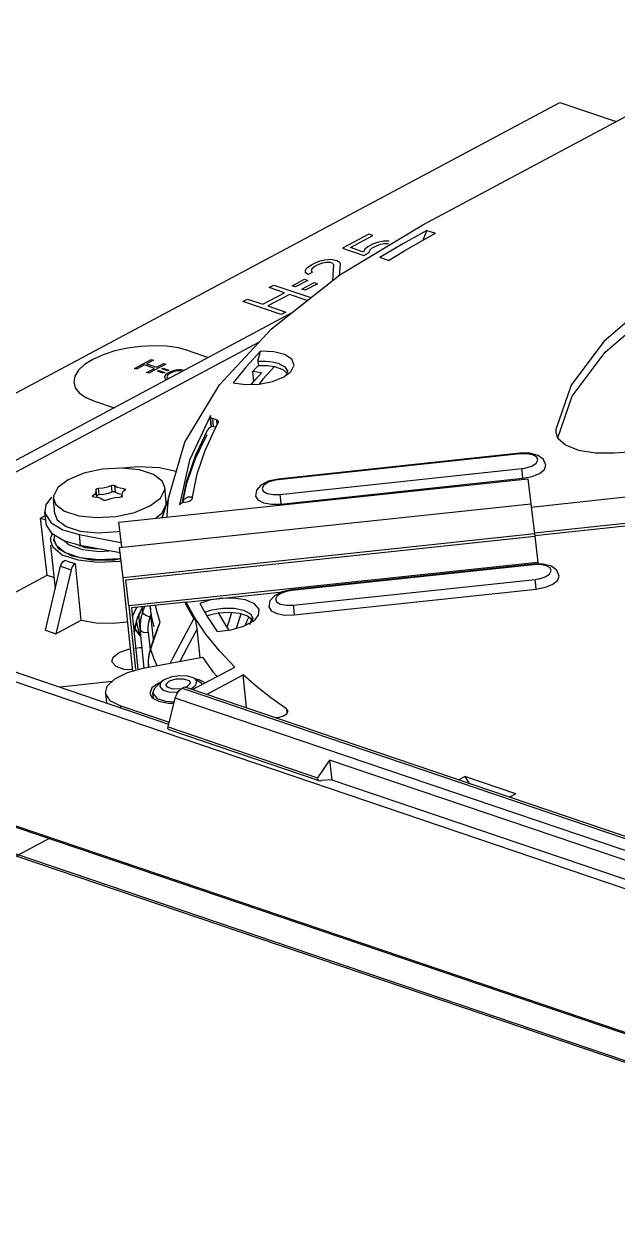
# Model space of a CAD drawing. Header units: millimetres. Extents: x 0 to 594, y 0 to 420.
# Drawn here: x 485.57 to 497.77, y 259.2 to 283.72 of the extents above; entities that cross this region are included whole.
import ezdxf

# ---------------------------------------------------------------- set-up
doc = ezdxf.new("R2010")
doc.units = ezdxf.units.MM
doc.header["$LTSCALE"] = 32.67
doc.layers.add('ASSEM_MEM', color=7, linetype='CONTINUOUS')

msp = doc.modelspace()

# ---------------------------------------------------------------- linework, layer by layer
at = {"layer": 'ASSEM_MEM', "color": 7, "linetype": 'CONTINUOUS'}
for p, q in [((506.962, 259.883), (406.4, 293.998)), ((506.997, 259.901), (406.434, 294.016)), ((507.187, 259.256), (406.625, 293.371)), ((507.236, 259.203), (406.673, 293.318)), ((493.773, 279.584), (506.49, 286.381)), ((483.544, 275.13), (496.587, 282.102)), ((496.587, 282.102), (497.747, 281.708)), ((493.853, 279.47), (494.031, 279.41)), ((492.661, 279.391), (492.122, 279.102)), ((492.285, 279.116), (492.745, 279.362)), ((492.745, 279.362), (492.661, 279.391)), ((492.836, 279.221), (492.74, 279.184)), ((492.965, 279.246), (492.836, 279.221)), ((493.08, 279.249), (492.965, 279.246)), ((492.122, 279.102), (492.557, 278.954)), ((492.552, 279.025), (492.285, 279.116)), ((492.582, 279.085), (492.552, 279.025)), ((492.557, 278.954), (492.668, 279.014)), ((492.644, 279.133), (492.582, 279.085)), ((492.74, 279.184), (492.644, 279.133)), ((492.668, 279.014), (492.681, 279.065)), ((492.681, 279.065), (492.728, 279.104)), ((492.728, 279.104), (492.823, 279.155)), ((492.823, 279.155), (492.903, 279.184)), ((492.903, 279.184), (492.985, 279.198)), ((492.985, 279.198), (493.067, 279.198)), ((491.392, 278.697), (491.486, 278.763)), ((491.486, 278.763), (491.55, 278.796)), ((491.554, 278.726), (491.491, 278.678)), ((491.55, 278.796), (491.662, 278.842)), ((491.618, 278.76), (491.554, 278.726)), ((491.714, 278.796), (491.618, 278.76)), ((491.662, 278.842), (491.759, 278.864)), ((491.795, 278.81), (491.714, 278.796)), ((491.759, 278.864), (491.889, 278.876)), ((491.877, 278.81), (491.795, 278.81)), ((491.91, 278.799), (491.877, 278.81)), ((491.889, 278.876), (491.972, 278.861)), ((491.946, 278.759), (491.91, 278.799)), ((491.923, 278.441), (491.946, 278.759)), ((491.972, 278.861), (492.006, 278.85)), ((492.006, 278.85), (492.057, 278.819)), ((492.075, 278.785), (492.055, 278.544)), ((492.057, 278.819), (492.075, 278.785)), ((493.07, 278.852), (492.89, 278.913)), ((491.362, 278.652), (491.392, 278.697)), ((491.365, 278.595), (491.362, 278.652)), ((491.416, 278.564), (491.365, 278.595)), ((491.496, 278.607), (491.416, 278.564)), ((491.491, 278.678), (491.477, 278.641)), ((491.477, 278.641), (491.496, 278.607)), ((490.613, 278.296), (490.708, 278.347)), ((490.931, 278.188), (490.613, 278.296)), ((490.708, 278.347), (491.473, 278.087)), ((491.086, 278.329), (491.34, 278.465)), ((491.153, 278.307), (491.086, 278.329)), ((491.407, 278.442), (491.153, 278.307)), ((491.287, 278.261), (491.541, 278.397)), ((491.354, 278.239), (491.287, 278.261)), ((491.34, 278.465), (491.407, 278.442)), ((491.608, 278.374), (491.354, 278.239)), ((491.541, 278.397), (491.608, 278.374)), ((490.073, 278.007), (490.168, 278.058)), ((490.86, 277.74), (490.073, 278.007)), ((490.168, 278.058), (490.486, 277.95)), ((490.486, 277.95), (490.931, 278.188)), ((491.031, 278.154), (490.587, 277.916)), ((491.399, 278.029), (491.031, 278.154)), ((491.066, 277.767), (483.204, 273.565)), ((490.587, 277.916), (490.955, 277.791)), ((490.955, 277.791), (490.86, 277.74)), ((483.481, 273.471), (490.405, 277.171)), ((487.845, 276.634), (488.191, 276.819)), ((488.236, 276.804), (488.096, 276.729)), ((488.191, 276.819), (488.236, 276.804)), ((488.965, 276.997), (489.369, 276.86)), ((490.437, 276.985), (490.143, 276.664)), ((490.385, 276.782), (490.437, 276.985)), ((490.385, 276.782), (490.395, 276.692)), ((490.679, 276.77), (490.802, 276.74)), ((487.89, 276.618), (487.845, 276.634)), ((488.052, 276.705), (487.89, 276.618)), ((488.26, 276.634), (488.052, 276.705)), ((488.096, 276.729), (488.305, 276.658)), ((488.098, 276.548), (488.26, 276.634)), ((488.143, 276.533), (488.098, 276.548)), ((488.489, 276.718), (488.143, 276.533)), ((488.305, 276.658), (488.445, 276.733)), ((488.32, 276.575), (488.35, 276.591)), ((488.44, 276.535), (488.32, 276.575)), ((488.35, 276.591), (488.469, 276.551)), ((488.409, 276.623), (488.438, 276.638)), ((488.528, 276.582), (488.409, 276.623)), ((488.438, 276.638), (488.557, 276.598)), ((488.469, 276.551), (488.44, 276.535)), ((488.445, 276.733), (488.489, 276.718)), ((488.521, 276.527), (488.492, 276.504)), ((488.588, 276.562), (488.521, 276.527)), ((488.557, 276.598), (488.528, 276.582)), ((488.566, 276.518), (488.529, 276.492)), ((488.617, 276.545), (488.566, 276.518)), ((488.632, 276.579), (488.588, 276.562)), ((488.669, 276.567), (488.617, 276.545)), ((488.661, 276.589), (488.632, 276.579)), ((488.706, 276.599), (488.661, 276.589)), ((488.743, 276.58), (488.669, 276.567)), ((488.75, 276.603), (488.706, 276.599)), ((488.78, 276.58), (488.743, 276.58)), ((488.81, 276.603), (488.75, 276.603)), ((488.825, 276.572), (488.78, 276.58)), ((488.862, 276.591), (488.81, 276.603)), ((490.143, 276.664), (489.874, 276.339)), ((490.456, 276.541), (490.281, 276.569)), ((490.302, 276.366), (490.281, 276.569)), ((490.728, 276.673), (490.898, 276.612)), ((490.802, 276.74), (490.94, 276.664)), ((490.898, 276.612), (490.977, 276.535)), ((490.915, 276.458), (491.048, 276.553)), ((490.94, 276.664), (490.991, 276.573)), ((490.991, 276.573), (490.96, 276.49)), ((488.477, 276.49), (488.463, 276.469)), ((488.463, 276.469), (488.463, 276.45)), ((488.463, 276.45), (488.478, 276.425)), ((488.492, 276.504), (488.477, 276.49)), ((488.478, 276.425), (488.515, 276.406)), ((488.529, 276.492), (488.515, 276.458)), ((488.515, 276.458), (488.522, 276.443)), ((488.522, 276.443), (488.552, 276.426)), ((488.88, 275.113), (489.592, 276.294)), ((489.874, 276.339), (490.126, 276.302)), ((490.126, 276.302), (490.408, 276.311)), ((487.024, 275.96), (487.429, 275.823)), ((489.41, 275.663), (488.979, 274.745)), ((489.426, 275.438), (489.405, 275.643)), ((489.433, 275.439), (489.41, 275.663)), ((489.45, 275.603), (489.426, 275.614)), ((489.53, 275.576), (489.45, 275.603)), ((489.45, 275.603), (489.467, 275.442)), ((489.56, 275.56), (489.53, 275.576)), ((489.53, 275.576), (489.541, 275.463)), ((489.57, 275.516), (489.575, 275.535)), ((489.105, 274.854), (489.355, 275.378)), ((489.298, 274.946), (489.522, 275.427)), ((489.377, 275.406), (489.355, 275.378)), ((489.438, 275.436), (489.377, 275.406)), ((489.522, 275.427), (489.438, 275.436)), ((496.504, 275.374), (496.503, 275.315)), ((496.503, 275.315), (496.541, 275.206)), ((488.541, 273.937), (488.88, 275.113)), ((496.541, 275.206), (496.702, 275.059)), ((497.707, 274.896), (500.04, 275.06)), ((495.769, 274.888), (490.798, 274.358)), ((495.771, 274.874), (490.8, 274.344)), ((495.771, 274.874), (495.769, 274.888)), ((488.979, 274.745), (488.776, 273.831)), ((490.836, 274.042), (495.808, 274.573)), ((495.888, 274.586), (496.012, 274.625)), ((496.012, 274.625), (496.102, 274.683)), ((486.804, 274.476), (486.487, 274.345)), ((487.527, 273.468), (495.929, 274.365)), ((490.72, 274.331), (490.595, 274.291)), ((490.746, 274.336), (490.72, 274.331)), ((490.798, 274.358), (490.8, 274.344)), ((490.858, 273.844), (495.829, 274.374)), ((495.829, 274.374), (495.821, 274.45)), ((495.829, 274.374), (496.017, 274.411)), ((495.929, 274.365), (495.991, 273.851)), ((496, 273.783), (501.555, 274.38)), ((487.062, 274.115), (487.055, 274.137)), ((487.055, 274.137), (487.069, 274.003)), ((487.061, 274.098), (487.062, 274.115)), ((487.076, 273.98), (487.062, 274.115)), ((487.08, 274.163), (487.111, 274.168)), ((487.111, 274.168), (487.203, 274.176)), ((487.125, 274.033), (487.111, 274.168)), ((487.381, 274.089), (487.305, 274.06)), ((487.367, 274.224), (487.381, 274.089)), ((487.409, 274.097), (487.381, 274.089)), ((487.44, 274.097), (487.409, 274.097)), ((487.46, 274.088), (487.44, 274.097)), ((487.46, 274.088), (487.446, 274.223)), ((487.505, 274.06), (487.46, 274.088)), ((487.554, 274.174), (487.631, 274.163)), ((487.631, 274.163), (487.635, 274.129)), ((488.379, 273.968), (488.468, 274.144)), ((488.501, 273.879), (488.468, 274.193)), ((488.468, 274.144), (488.468, 274.193)), ((490.357, 274.13), (490.334, 274.007)), ((490.505, 274.234), (490.469, 274.17)), ((490.595, 274.291), (490.505, 274.234)), ((490.574, 274.064), (490.697, 274.04)), ((486.029, 273.828), (486.007, 273.682)), ((486.142, 273.984), (486.029, 273.828)), ((486.181, 274.005), (486.181, 273.956)), ((486.213, 273.642), (486.181, 273.956)), ((486.993, 273.992), (486.984, 274.003)), ((487.018, 273.986), (486.993, 273.992)), ((486.997, 273.995), (486.995, 274.018)), ((487.095, 273.975), (487.018, 273.986)), ((487.216, 274.041), (487.125, 274.033)), ((487.305, 274.06), (487.216, 274.041)), ((487.538, 273.981), (487.446, 273.973)), ((487.568, 274.039), (487.505, 274.06)), ((487.569, 273.986), (487.538, 273.981)), ((487.54, 272.949), (495.992, 273.851)), ((487.59, 274.011), (487.587, 274.034)), ((487.587, 274.034), (487.594, 274.012)), ((487.594, 274.012), (487.597, 273.987)), ((488.162, 273.804), (488.379, 273.968)), ((488.419, 273.563), (488.533, 273.918)), ((488.42, 273.564), (488.531, 273.909)), ((488.541, 273.937), (488.52, 273.732)), ((488.871, 273.947), (488.831, 273.882)), ((488.945, 273.985), (488.871, 273.947)), ((488.88, 273.882), (488.955, 273.895)), ((489.041, 273.986), (488.945, 273.985)), ((488.955, 273.895), (489.013, 273.923)), ((489.013, 273.923), (489.037, 273.956)), ((489.037, 273.956), (489.041, 273.986)), ((490.665, 273.84), (490.858, 273.844)), ((490.697, 274.04), (490.836, 274.042)), ((495.992, 273.851), (496.067, 273.228)), ((501.62, 273.843), (496.064, 273.246)), ((485.917, 273.553), (486.015, 273.605)), ((486.007, 273.682), (486.016, 273.633)), ((486.03, 273.458), (486.007, 273.682)), ((486.016, 273.633), (486.135, 273.456)), ((486.213, 273.642), (486.262, 273.522)), ((486.701, 273.603), (487.068, 273.566)), ((487.068, 273.566), (487.465, 273.59)), ((487.465, 273.59), (487.845, 273.673)), ((487.845, 273.673), (488.162, 273.804)), ((488.271, 273.548), (488.411, 273.654)), ((488.52, 273.732), (488.513, 273.573)), ((501.625, 273.789), (496.071, 273.192)), ((485.917, 273.553), (486.024, 273.516)), ((486.054, 272.381), (485.917, 273.553)), ((486.04, 273.409), (486.03, 273.458)), ((486.158, 273.232), (486.04, 273.409)), ((486.135, 273.456), (486.375, 273.313)), ((486.262, 273.522), (486.443, 273.383)), ((486.443, 273.383), (486.734, 273.289)), ((487.589, 272.955), (487.527, 273.468)), ((486.122, 273.155), (486.12, 273.089)), ((486.12, 273.089), (486.168, 272.963)), ((486.163, 273.229), (486.122, 273.155)), ((486.398, 273.089), (486.158, 273.232)), ((486.206, 273.204), (486.192, 273.119)), ((486.192, 273.119), (486.237, 273.001)), ((486.194, 273.097), (486.192, 273.119)), ((486.293, 272.917), (486.194, 273.096)), ((486.375, 273.313), (486.708, 273.217)), ((486.731, 272.993), (486.398, 273.089)), ((486.41, 273.085), (486.509, 273.003)), ((486.708, 273.217), (487.57, 273.054)), ((486.708, 273.217), (486.731, 272.993)), ((486.734, 273.289), (487.1, 273.252)), ((487.1, 273.252), (487.497, 273.276)), ((487.497, 273.276), (487.546, 273.287)), ((496.067, 273.228), (487.615, 272.326)), ((487.67, 272.286), (496.072, 273.183)), ((496.067, 273.228), (496.072, 273.183)), ((496.071, 273.192), (496.07, 273.192)), ((496.072, 273.183), (496.137, 272.645)), ((486.222, 272.104), (486.129, 272.999)), ((486.168, 272.963), (486.364, 272.803)), ((486.237, 273.001), (486.422, 272.85)), ((486.564, 272.769), (486.293, 272.917)), ((486.422, 272.85), (486.727, 272.747)), ((486.509, 273.003), (486.782, 272.91)), ((487.032, 272.922), (486.706, 272.987)), ((487.552, 272.838), (486.731, 272.993)), ((486.771, 272.974), (486.841, 272.95)), ((486.782, 272.91), (487.13, 272.871)), ((486.841, 272.95), (487.091, 272.922)), ((487.13, 272.871), (487.323, 272.881)), ((487.615, 272.326), (487.54, 272.949)), ((486.364, 272.803), (486.687, 272.694)), ((486.42, 272.691), (486.486, 272.664)), ((486.964, 272.69), (486.564, 272.769)), ((486.755, 271.453), (486.634, 272.62)), ((486.687, 272.694), (487.097, 272.648)), ((486.727, 272.747), (487.113, 272.704)), ((487.432, 272.692), (486.964, 272.69)), ((487.097, 272.648), (487.546, 272.672)), ((487.113, 272.704), (487.536, 272.726)), ((487.564, 272.715), (487.432, 272.692)), ((487.536, 272.726), (487.563, 272.732)), ((487.546, 272.672), (487.569, 272.676)), ((496.137, 272.645), (487.734, 271.749)), ((496.044, 272.61), (491.072, 272.08)), ((496.046, 272.596), (491.074, 272.065)), ((496.247, 272.609), (496.044, 272.61)), ((496.046, 272.596), (496.044, 272.61)), ((496.137, 272.645), (496.139, 272.62)), ((483.515, 271.024), (486.054, 272.381)), ((486.021, 271.248), (486.33, 272.564)), ((486.054, 272.381), (486.198, 272.333)), ((486.544, 272.492), (486.235, 271.175)), ((486.33, 272.564), (486.544, 272.492)), ((486.563, 272.543), (486.544, 272.492)), ((496.162, 272.308), (496.287, 272.347)), ((496.287, 272.347), (496.376, 272.404)), ((487.814, 270.411), (487.615, 272.326)), ((487.734, 271.749), (487.67, 272.286)), ((491.11, 271.764), (496.082, 272.295)), ((496.104, 272.096), (496.291, 272.133)), ((488.909, 271.829), (489.604, 271.903)), ((489.604, 271.903), (490.893, 272.04)), ((490.779, 271.956), (490.744, 271.892)), ((490.869, 272.013), (490.779, 271.956)), ((490.994, 272.053), (490.869, 272.013)), ((491.02, 272.058), (490.994, 272.053)), ((491.072, 272.08), (491.074, 272.065)), ((491.132, 271.565), (496.104, 272.096)), ((487.734, 271.749), (487.869, 270.452)), ((488.909, 271.829), (487.789, 271.709)), ((487.789, 271.709), (487.918, 270.457)), ((487.807, 271.53), (487.897, 271.721)), ((488.021, 271.734), (487.895, 271.467)), ((488.011, 271.619), (487.978, 271.499)), ((488.004, 271.699), (488.011, 271.619)), ((488.052, 271.738), (488.011, 271.619)), ((488.168, 271.751), (488.187, 271.568)), ((488.919, 271.759), (488.888, 271.827)), ((489.07, 271.49), (488.919, 271.759)), ((489.188, 271.802), (489.356, 271.511)), ((489.294, 271.619), (489.437, 271.67)), ((489.437, 271.67), (489.667, 271.706)), ((489.75, 271.303), (489.849, 271.616)), ((490.397, 271.559), (490.407, 271.683)), ((490.631, 271.852), (490.609, 271.729)), ((490.849, 271.786), (490.971, 271.762)), ((490.971, 271.762), (491.11, 271.764)), ((488.555, 269.314), (482.27, 271.446)), ((486.235, 271.175), (486.755, 271.453)), ((487.4, 271.394), (487.698, 271.422)), ((487.895, 271.467), (487.841, 271.203)), ((487.956, 271.131), (487.89, 271.443)), ((487.895, 271.468), (487.892, 271.458)), ((487.978, 271.499), (487.964, 271.377)), ((487.964, 271.377), (487.967, 271.255)), ((488.169, 271.516), (488.187, 271.568)), ((488.37, 271.414), (488.176, 270.859)), ((488.24, 271.058), (488.187, 271.568)), ((488.249, 271.317), (488.229, 271.4)), ((488.37, 271.414), (488.338, 271.338)), ((489.356, 271.511), (489.55, 271.226)), ((489.57, 271.605), (489.716, 271.353)), ((489.943, 271.289), (490.043, 271.589)), ((490.129, 271.369), (490.121, 271.348)), ((490.173, 271.545), (490.27, 271.463)), ((490.265, 271.505), (490.212, 271.363)), ((490.28, 271.498), (490.249, 271.416)), ((490.337, 271.478), (490.397, 271.559)), ((490.94, 271.561), (491.132, 271.565)), ((502.487, 264.387), (482.039, 271.323)), ((486.021, 271.248), (486.235, 271.175)), ((487.856, 271.275), (487.956, 271.131)), ((488.048, 270.471), (487.965, 271.276)), ((488.055, 271.206), (488.132, 271.207)), ((488.132, 271.207), (488.169, 270.848)), ((488.176, 270.875), (488.338, 271.338)), ((489.194, 270.69), (489.133, 271.277)), ((489.55, 271.226), (489.832, 271.258)), ((489.716, 271.353), (489.785, 271.252)), ((489.832, 271.258), (490.089, 271.331)), ((487.856, 270.88), (487.958, 270.894)), ((487.958, 270.894), (488.005, 270.892)), ((488.176, 270.875), (488.143, 270.751)), ((488.176, 270.875), (488.176, 270.859)), ((488.023, 270.468), (489.246, 270.695)), ((488.144, 270.739), (488.129, 270.617)), ((488.176, 270.859), (488.144, 270.739)), ((488.176, 270.859), (488.247, 270.661)), ((488.247, 270.661), (488.306, 270.521)), ((489.909, 270.491), (489.594, 270.825)), ((487.636, 270.445), (487.469, 270.502)), ((487.804, 270.435), (487.636, 270.445)), ((488.129, 270.617), (488.133, 270.495)), ((488.133, 270.495), (488.131, 270.501)), ((489.042, 270.028), (489.909, 270.491)), ((487.388, 270.197), (486.321, 270.082)), ((488.332, 270.157), (488.206, 270.062)), ((488.404, 270.192), (488.284, 270.078)), ((488.391, 270.18), (488.332, 270.157)), ((488.471, 270.239), (488.404, 270.192)), ((488.498, 270.119), (488.5, 270.14)), ((488.5, 270.14), (488.568, 270.206)), ((488.993, 270.151), (488.925, 270.085)), ((489.072, 270.261), (488.946, 270.305)), ((488.967, 270.215), (488.995, 270.172)), ((488.995, 270.172), (488.993, 270.151)), ((489.072, 270.261), (489.213, 270.174)), ((489.127, 270.199), (489.072, 270.261)), ((489.176, 270.233), (489.09, 270.25)), ((489.3, 270.165), (489.176, 270.233)), ((489.246, 270.137), (489.213, 270.174)), ((489.328, 269.931), (490.078, 270.332)), ((490.148, 269.659), (490.078, 270.332)), ((487.254, 269.961), (487.276, 269.748)), ((488.206, 270.062), (488.164, 269.949)), ((488.164, 269.949), (488.212, 269.862)), ((488.255, 270.044), (488.228, 269.96)), ((488.237, 269.848), (488.228, 269.96)), ((488.228, 269.96), (488.232, 269.939)), ((488.232, 269.939), (488.314, 269.849)), ((488.284, 270.078), (488.255, 270.044)), ((488.425, 270.027), (488.548, 269.986)), ((488.548, 269.986), (488.71, 269.976)), ((488.789, 270.042), (488.637, 270.039)), ((488.71, 269.976), (488.75, 269.981)), ((488.828, 270.055), (488.88, 270.083)), ((488.828, 270.055), (502.413, 265.447)), ((488.88, 270.083), (502.465, 265.475)), ((488.925, 270.085), (488.899, 270.077)), ((488.567, 269.35), (487.556, 269.693)), ((487.556, 269.693), (487.56, 269.652)), ((488.212, 269.862), (488.345, 269.789)), ((488.314, 269.849), (488.484, 269.791)), ((488.345, 269.789), (488.542, 269.75)), ((488.484, 269.791), (488.668, 269.78)), ((488.537, 269.26), (488.687, 269.855)), ((488.542, 269.75), (488.661, 269.751)), ((502.272, 265.246), (488.687, 269.855)), ((491.003, 269.585), (490.97, 269.632)), ((490.97, 269.632), (490.981, 269.534)), ((488.537, 269.26), (491.611, 268.217)), ((488.554, 269.207), (491.638, 268.161)), ((491.858, 268.58), (491.611, 268.217)), ((499.008, 266.155), (491.858, 268.58)), ((491.858, 268.58), (491.9, 268.177)), ((494.508, 268.174), (494.637, 268.242)), ((495.681, 267.888), (494.637, 268.242)), ((494.637, 268.242), (494.723, 268.101)), ((491.9, 268.177), (491.68, 268.157)), ((491.9, 268.177), (499.05, 265.751)), ((495.681, 267.888), (495.552, 267.82)), ((486.125, 266.982), (484.873, 266.312))]:
    msp.add_line(p, q, dxfattribs=at)
for points in [[(509.166, 281.08), (507.116, 280.925), (505.092, 280.612), (503.16, 280.151), (501.38, 279.557), (499.81, 278.85), (498.501, 278.051), (497.493, 277.187), (496.821, 276.285), (496.504, 275.374)], [(496.545, 275.202), (496.844, 276.061), (497.517, 276.963), (498.524, 277.827), (499.833, 278.625), (501.403, 279.333), (503.183, 279.927), (505.115, 280.387), (507.139, 280.7), (509.189, 280.856)], [(489.592, 276.294), (490.661, 277.449), (492.067, 278.554), (493.773, 279.584)], [(493.853, 279.47), (493.36, 279.194), (492.89, 278.913)], [(493.07, 278.852), (493.38, 279.041), (493.701, 279.227), (494.031, 279.41)], [(488.965, 276.997), (488.752, 277.053), (488.51, 277.087), (488.249, 277.098), (487.973, 277.085), (487.702, 277.049), (487.443, 276.991), (487.205, 276.914), (486.993, 276.818), (486.824, 276.711), (486.699, 276.595), (486.624, 276.474), (486.601, 276.352), (486.631, 276.236), (486.714, 276.13), (486.846, 276.037), (487.024, 275.96)], [(490.385, 276.782), (490.538, 276.784), (490.679, 276.77)], [(490.933, 276.915), (490.709, 276.972), (490.437, 276.985)], [(491.127, 276.702), (491.079, 276.821), (490.933, 276.915)], [(490.251, 276.306), (490.34, 276.411), (490.456, 276.541)], [(490.281, 276.569), (490.337, 276.63), (490.395, 276.692)], [(490.395, 276.692), (490.571, 276.693), (490.728, 276.673)], [(490.728, 276.673), (490.488, 276.409), (490.407, 276.311)], [(491.048, 276.553), (491.069, 276.575), (491.127, 276.702)], [(490.408, 276.311), (490.684, 276.366), (490.915, 276.458)], [(489.405, 275.643), (489.405, 275.646), (489.41, 275.663)], [(489.426, 275.614), (489.41, 275.629), (489.405, 275.643)], [(489.575, 275.535), (489.574, 275.539), (489.56, 275.56)], [(489.522, 275.427), (489.538, 275.457), (489.554, 275.486), (489.57, 275.516)], [(488.842, 273.89), (488.93, 274.294), (489.102, 274.783), (489.338, 275.273)], [(496.702, 275.059), (496.971, 274.952), (497.32, 274.896), (497.707, 274.896)], [(488.832, 273.892), (488.924, 274.322), (489.105, 274.854)], [(489.041, 273.986), (489.137, 274.465), (489.298, 274.946)], [(496.3, 274.64), (496.252, 274.757), (496.14, 274.842), (495.972, 274.888), (495.769, 274.888)], [(496.033, 274.853), (495.91, 274.876), (495.771, 274.874)], [(496.102, 274.683), (496.137, 274.747), (496.113, 274.807), (496.033, 274.853)], [(488.468, 274.193), (488.419, 274.313), (488.239, 274.452), (487.948, 274.546), (487.581, 274.583), (487.184, 274.559), (486.804, 274.476)], [(488.706, 274.51), (488.363, 274.586), (487.915, 274.609), (487.604, 274.581)], [(495.808, 274.573), (495.835, 274.577), (495.862, 274.581), (495.888, 274.586)], [(495.821, 274.45), (495.813, 274.523), (495.808, 274.573)], [(496.017, 274.411), (496.173, 274.474), (496.272, 274.555), (496.3, 274.64)], [(486.487, 274.345), (486.271, 274.181), (486.181, 274.005)], [(490.798, 274.358), (490.598, 274.314), (490.447, 274.235), (490.357, 274.13)], [(490.8, 274.344), (490.773, 274.34), (490.746, 274.336)], [(486.995, 274.018), (487.041, 274.057), (487.061, 274.098)], [(487.055, 274.137), (487.058, 274.151), (487.08, 274.163)], [(487.203, 274.176), (487.291, 274.195), (487.367, 274.224)], [(487.367, 274.224), (487.395, 274.232), (487.426, 274.231), (487.446, 274.223)], [(487.446, 274.223), (487.491, 274.194), (487.554, 274.174)], [(487.654, 274.131), (487.608, 274.092), (487.588, 274.051), (487.587, 274.034)], [(487.631, 274.163), (487.656, 274.157), (487.665, 274.146)], [(487.665, 274.146), (487.665, 274.145), (487.654, 274.131)], [(490.469, 274.17), (490.494, 274.11), (490.574, 274.064)], [(486.181, 273.956), (486.23, 273.836), (486.41, 273.697), (486.701, 273.603)], [(486.984, 274.003), (486.984, 274.005), (486.995, 274.018)], [(487.125, 274.033), (487.094, 274.028), (487.072, 274.016)], [(487.203, 273.926), (487.158, 273.955), (487.095, 273.975)], [(487.282, 273.925), (487.254, 273.917), (487.223, 273.918), (487.203, 273.926)], [(487.446, 273.973), (487.358, 273.954), (487.282, 273.925)], [(487.594, 274.012), (487.591, 273.998), (487.569, 273.986)], [(488.411, 273.654), (488.501, 273.831), (488.501, 273.879)], [(488.776, 273.831), (488.785, 273.848), (488.808, 273.864)], [(488.808, 273.864), (488.842, 273.876), (488.88, 273.882)], [(490.334, 274.007), (490.382, 273.927), (490.498, 273.869), (490.665, 273.84)], [(490.836, 274.042), (490.842, 273.992), (490.85, 273.919), (490.858, 273.844)], [(486.33, 272.564), (486.349, 272.616), (486.378, 272.659), (486.42, 272.692)], [(486.486, 272.664), (486.558, 272.64), (486.634, 272.618)], [(486.634, 272.62), (486.593, 272.587), (486.563, 272.543)], [(496.307, 272.574), (496.185, 272.598), (496.046, 272.596)], [(496.575, 272.362), (496.526, 272.479), (496.414, 272.564), (496.247, 272.609)], [(496.291, 272.133), (496.447, 272.196), (496.546, 272.277), (496.575, 272.362)], [(496.376, 272.404), (496.412, 272.469), (496.387, 272.529), (496.307, 272.574)], [(496.082, 272.295), (496.109, 272.298), (496.136, 272.303), (496.162, 272.308)], [(496.104, 272.096), (496.096, 272.172), (496.088, 272.245), (496.082, 272.295)], [(489.604, 271.903), (489.387, 271.865), (489.188, 271.802)], [(490.407, 271.683), (490.314, 271.792), (490.132, 271.871), (489.884, 271.909), (489.604, 271.903)], [(491.072, 272.08), (490.873, 272.036), (490.722, 271.957), (490.631, 271.852)], [(490.744, 271.892), (490.768, 271.831), (490.849, 271.786)], [(491.074, 272.065), (491.047, 272.062), (491.02, 272.058)], [(488.019, 271.734), (487.994, 271.692), (487.971, 271.649), (487.95, 271.605), (487.93, 271.561), (487.912, 271.516), (487.895, 271.468)], [(488.169, 271.516), (488.096, 271.543), (488.038, 271.579), (488.011, 271.619)], [(488.229, 271.4), (488.205, 271.517), (488.184, 271.634), (488.168, 271.751)], [(488.273, 271.763), (488.301, 271.646), (488.334, 271.53), (488.37, 271.414)], [(489.08, 271.52), (488.991, 271.673), (488.909, 271.829)], [(489.57, 271.605), (489.798, 271.621), (490.008, 271.6), (490.173, 271.545)], [(489.667, 271.706), (489.896, 271.705), (490.091, 271.665)], [(490.091, 271.665), (490.229, 271.59), (490.28, 271.498)], [(490.609, 271.729), (490.656, 271.649), (490.773, 271.591), (490.94, 271.561)], [(491.11, 271.764), (491.116, 271.714), (491.124, 271.641), (491.132, 271.565)], [(486.755, 271.453), (487.06, 271.402), (487.4, 271.394)], [(487.883, 271.427), (487.873, 271.395), (487.865, 271.363), (487.857, 271.325), (487.851, 271.293), (487.844, 271.255), (487.84, 271.219)], [(487.892, 271.458), (487.889, 271.449), (487.888, 271.445), (487.885, 271.436), (487.883, 271.427)], [(487.965, 271.276), (487.947, 271.512), (487.945, 271.574)], [(488.132, 271.207), (488.129, 271.311), (488.141, 271.415), (488.169, 271.516)], [(489.07, 271.49), (488.855, 271.091), (488.639, 270.685), (488.58, 270.571)], [(489.086, 271.513), (489.077, 271.503), (489.073, 271.497), (489.07, 271.49)], [(489.106, 271.449), (489.091, 271.462), (489.079, 271.476), (489.07, 271.49)], [(489.594, 270.825), (489.317, 271.168), (489.08, 271.52)], [(489.133, 271.277), (489.126, 271.336), (489.117, 271.394), (489.106, 271.449)], [(489.337, 271.544), (489.399, 271.567), (489.57, 271.605)], [(490.089, 271.331), (490.287, 271.436), (490.337, 271.478)], [(490.193, 271.528), (490.181, 271.5), (490.17, 271.473), (490.159, 271.445), (490.148, 271.418), (490.129, 271.369)], [(487.967, 271.255), (487.995, 271.222), (488.055, 271.206)], [(489.133, 271.277), (488.928, 270.893), (488.777, 270.608)], [(487.385, 270.609), (487.411, 270.693), (487.532, 270.79)], [(487.532, 270.79), (487.727, 270.862), (487.749, 270.865)], [(488.143, 270.751), (488.128, 270.626), (488.131, 270.501)], [(489.246, 270.695), (489.461, 270.396), (489.545, 270.297)], [(487.254, 269.961), (487.289, 270.099), (487.444, 270.252), (487.701, 270.381), (488.023, 270.468)], [(487.469, 270.502), (487.389, 270.59), (487.385, 270.609)], [(488.404, 270.192), (488.383, 270.168), (488.366, 270.092), (488.425, 270.027)], [(488.946, 270.305), (488.783, 270.315), (488.614, 270.292), (488.471, 270.239)], [(488.568, 270.206), (488.704, 270.249), (488.856, 270.252), (488.967, 270.215)], [(489.022, 270.052), (489.11, 270.123), (489.127, 270.199)], [(490.97, 269.632), (490.652, 269.859), (490.354, 270.092), (490.078, 270.332)], [(487.556, 269.693), (487.351, 269.8), (487.257, 269.942), (487.254, 269.961)], [(488.637, 270.039), (488.527, 270.076), (488.498, 270.119)], [(488.687, 269.855), (488.719, 269.938), (488.769, 270.009), (488.828, 270.055)], [(490.738, 269.453), (490.8, 269.457), (490.907, 269.487), (490.98, 269.533), (491.003, 269.585)], [(488.554, 269.207), (488.536, 269.228), (488.537, 269.26)]]:
    msp.add_lwpolyline(points, dxfattribs=at)
for centre, major_axis, ratio, start_param, end_param in [((507.163, 275.199), (11.008, 27.463), 0.471544, -4.678999, -4.671678), ((491.675, 268.201), (0.0705, 0.0058), 0.637521, 2.665187, 4.72594)]:
    msp.add_ellipse(centre, major_axis=major_axis, ratio=ratio, start_param=start_param, end_param=end_param, dxfattribs=at)

doc.saveas('drawing.dxf')
